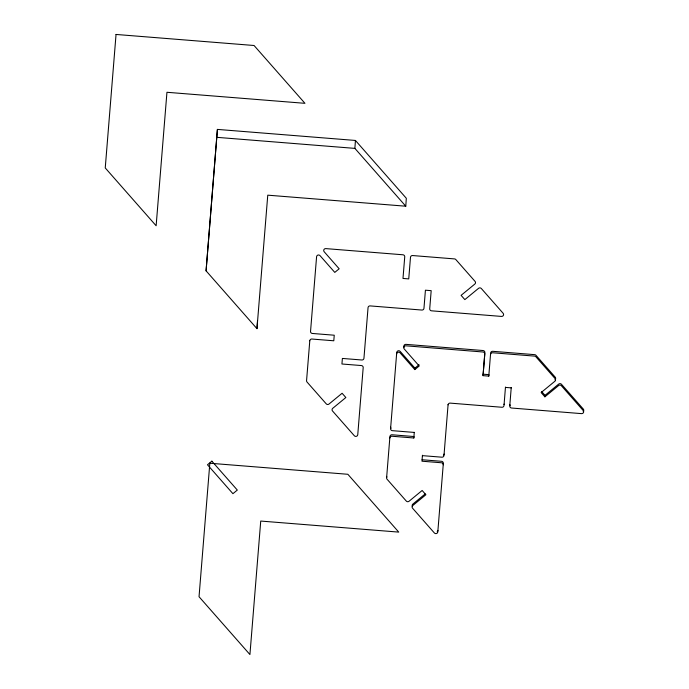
<?xml version="1.0" encoding="UTF-8"?>
<svg xmlns="http://www.w3.org/2000/svg" width="689" height="689" viewBox="0 0 689 689"><rect width="100%" height="100%" fill="white"/><g stroke="black" fill="none" stroke-linecap="round" stroke-linejoin="round"><path stroke-width="1.03" d="M206.071 270.837L217.405 129.403L355.429 140.453L406.321 198.277L405.778 206.209L267.763 195.168L256.963 328.662L206.071 270.837L217.405 129.403M256.963 328.662L257.505 320.721M405.778 206.209L354.887 148.385L355.429 140.453M554.972 379.803A1.955 1.895 3.9 0 0 555.188 377.133L535.99 355.317A1.955 1.895 3.9 0 0 534.655 354.654L492.738 351.304A1.955 1.895 3.9 0 0 490.637 353.035L488.785 376.108L483.032 375.651L484.78 354.034A1.955 1.895 3.9 0 0 482.98 351.993L405.838 345.809A1.955 1.895 3.9 0 0 404.193 348.927L419.213 365.988L414.83 369.605L414.924 368.141L400.171 351.381A1.955 1.895 3.9 0 0 396.735 352.449L390.585 428.627A1.955 1.895 3.9 0 0 392.385 430.668L414.287 432.425M389.836 437.971A1.955 1.895 3.9 0 1 391.938 436.24L413.831 437.989L413.934 436.533L392.041 434.776A1.955 1.895 3.9 0 0 389.931 436.507L386.607 477.847A1.955 1.895 3.9 0 0 387.072 479.225L406.269 501.041A1.955 1.895 3.9 0 0 409.033 501.265L422.142 490.473L425.897 494.736L412.78 505.528A1.955 1.895 3.9 0 0 412.565 508.198L434.371 532.967A1.955 1.895 3.9 0 0 437.808 531.899L443.337 463.352A1.955 1.895 3.9 0 0 441.537 461.303L422.081 459.744M483.032 375.651L484.875 352.57A1.955 1.895 3.9 0 0 483.075 350.529L405.933 344.354A1.955 1.895 3.9 0 0 404.133 347.247M488.785 376.108L488.889 374.652L483.127 374.187M511.238 387.537L509.765 405.985A1.955 1.895 3.9 0 0 511.565 408.026L581.55 413.633A1.955 1.895 3.9 0 0 583.187 410.515L561.389 385.745A1.955 1.895 3.9 0 0 558.624 385.53L544.896 396.821L544.999 395.365L541.709 391.628M413.831 437.989L414.27 432.356M422.443 455.222L421.978 461.208L441.434 462.767A1.955 1.895 3.9 0 1 443.234 464.808M448.1 404.443L443.992 455.463A1.955 1.895 3.9 0 1 441.89 457.195L422.435 455.644M505.476 387.08L504.004 405.528A1.955 1.895 3.9 0 1 501.902 407.259L450.193 403.117A1.955 1.895 3.9 0 0 448.091 404.848M414.924 368.141L419.041 364.757M425.182 493.944L412.883 504.064A1.955 1.895 3.9 0 0 412.375 506.286M544.999 395.365L558.727 384.066A1.955 1.895 3.9 0 1 561.483 384.29L583.29 409.051A1.955 1.895 3.9 0 1 583.221 411.591M216.863 137.335L354.887 148.385M505.468 387.407L511.229 387.873M544.896 396.821L541.141 392.558L554.869 381.267A1.955 1.895 3.9 0 0 555.093 378.597L535.887 356.781A1.955 1.895 3.9 0 0 534.552 356.118L492.644 352.759A1.955 1.895 3.9 0 0 490.534 354.49M414.83 369.605L400.068 352.837A1.955 1.895 3.9 0 0 396.631 353.905M510.213 405.761A1.955 1.895 3.9 0 1 509.86 404.521M504.107 404.064A1.955 1.895 3.9 0 1 503.986 404.572M444.095 454.008A1.955 1.895 3.9 0 1 443.415 455.291M437.911 530.435A1.955 1.895 3.9 0 1 437.179 531.762M386.865 477.296A1.955 1.895 3.9 0 1 386.71 476.383M391.025 428.386A1.955 1.895 3.9 0 1 390.689 427.163M116.045 34.45L105.245 167.944L156.136 225.768L166.945 92.283L304.96 103.324L254.06 45.5L116.045 34.45M209.835 463.232L199.035 596.726L249.926 654.55L260.735 521.056L398.75 532.106L347.85 474.282L209.835 463.232M309.792 340.762L306.562 380.638A1.955 1.895 3.9 0 0 307.027 382.025L326.224 403.832A1.955 1.895 3.9 0 0 328.989 404.055L342.097 393.264L345.852 397.527L332.735 408.319A1.955 1.895 3.9 0 0 332.52 410.988L354.327 435.758A1.955 1.895 3.9 0 0 357.763 434.69L363.189 367.607A1.955 1.895 3.9 0 0 361.389 365.558L341.933 363.999L342.39 358.435L361.846 359.994A1.955 1.895 3.9 0 0 363.947 358.254L368.047 307.638A1.955 1.895 3.9 0 1 370.148 305.907L421.857 310.05A1.955 1.895 3.9 0 0 423.959 308.319L425.423 290.198L431.185 290.663L429.721 308.775A1.955 1.895 3.9 0 0 431.521 310.817L501.506 316.423A1.955 1.895 3.9 0 0 503.142 313.306L481.344 288.536A1.955 1.895 3.9 0 0 478.579 288.321L464.851 299.612L461.096 295.348L474.833 284.057A1.955 1.895 3.9 0 0 475.048 281.388L455.842 259.572A1.955 1.895 3.9 0 0 454.507 258.909L412.599 255.55A1.955 1.895 3.9 0 0 410.489 257.281L408.741 278.907L402.987 278.442L404.736 256.825A1.955 1.895 3.9 0 0 402.936 254.784L325.794 248.608A1.955 1.895 3.9 0 0 324.149 251.718L339.169 268.788L334.785 272.396L320.023 255.636A1.955 1.895 3.9 0 0 316.587 256.704L310.541 331.418A1.955 1.895 3.9 0 0 312.341 333.459L334.243 335.216L333.795 340.788L311.893 339.031A1.955 1.895 3.9 0 0 309.792 340.762M211.867 461.156L207.484 464.774L232.925 493.686L237.317 490.068L211.867 461.156"/></g></svg>
